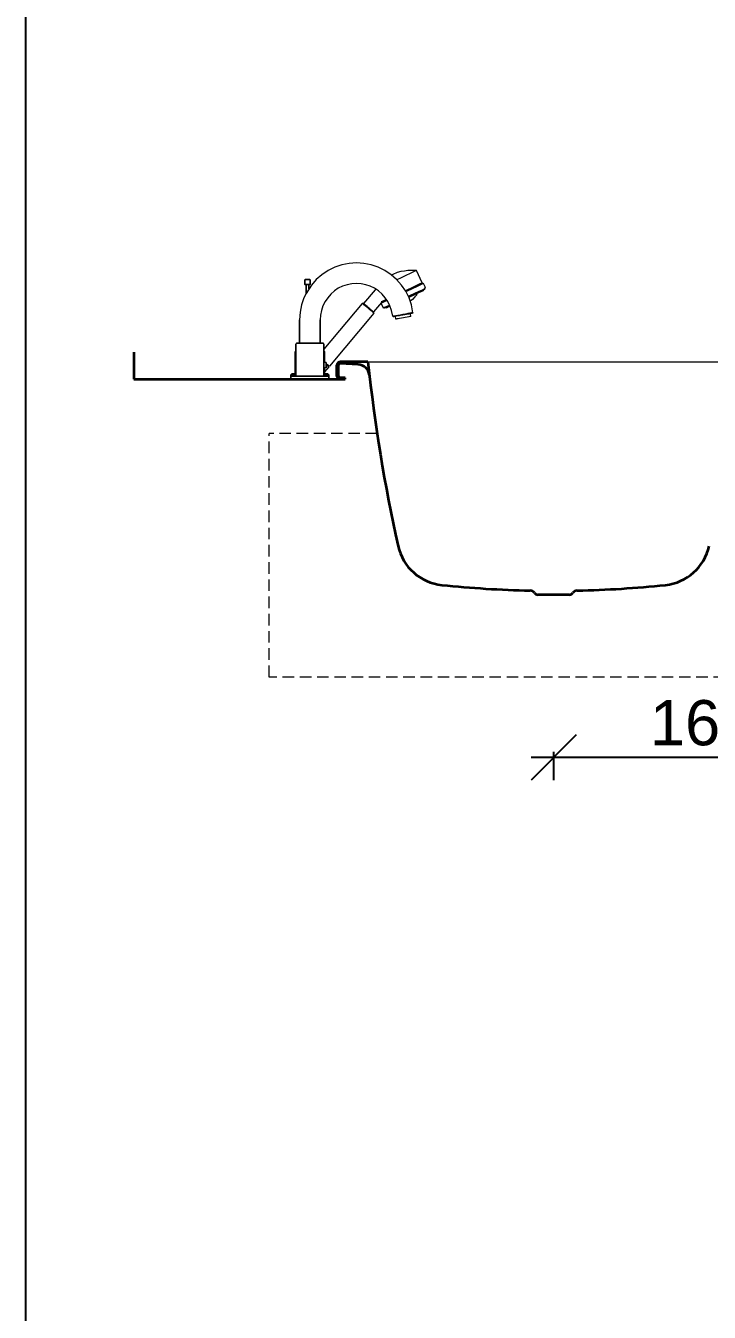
# Model space of a CAD drawing. Header units: millimetres. Extents: x -6165 to 15297, y -629 to 15029.
# Drawn here: x 8716 to 9094, y 9341 to 10052 of the extents above; entities that cross this region are included whole.
import ezdxf

# ---------------------------------------------------------------- set-up
doc = ezdxf.new("R2010")
doc.units = ezdxf.units.MM
doc.linetypes.add('ČÁRKOVANÁ2', pattern=[9.525, 6.35, -3.175])
for name, color, linetype, lineweight in [('3', 7, 'ČÁRKOVANÁ2', 0), ('dim', 4, 'Continuous', 0), ('equipments', 137, 'Continuous', 13), ('section', 5, 'Continuous', 35)]:
    doc.layers.add(name, color=color, linetype=linetype, lineweight=lineweight)
doc.styles.add('ARIAL', font='arial.ttf')
doc.dimstyles.new('25', dxfattribs={"dimtxt": 25, "dimasz": 25, "dimexe": 12.5, "dimexo": 25, "dimgap": 6.25, "dimtad": 1, "dimdec": 0, "dimdsep": 46, "dimlunit": 6, "dimtxsty": 'ARIAL', "dimblk": 'OBLIQUE', "dimcen": 25, "dimdle": 12.5, "dimclrd": 256, "dimclre": 256, "dimclrt": 2, "dimadec": 0, "dimazin": 0, "dimtfac": 1, "dimtdec": 0, "dimtmove": 0, "dimatfit": 1, "dimldrblk": 'DOTSMALL', "dimfxl": 1, "dimtvp": 1, "dimtolj": 1, "dimtzin": 0, "dimarcsym": 0})

# ---------------------------------------------------------------- blocks, each defined once
blk = doc.blocks.new('A$C1D1D38C3')
at = {"layer": 'equipments'}
for p, q in [((-113.2, 211.4), (-99.7, 214.1)), ((-99.7, 214.1), (-86, 215)), ((-86, 215), (-72.3, 214.1)), ((-72.3, 214.1), (-58.8, 211.4)), ((-207.1, 178), (-196.6, 200.7)), ((-196.6, 200.7), (-195.2, 201.2)), ((-196.6, 200.7), (-195.2, 200)), ((-195.2, 201.2), (-189.2, 201.1)), ((-195.2, 200), (-191.5, 198.3)), ((-191.5, 198.3), (-185.3, 195.4)), ((-189.2, 201.1), (-181.1, 200.6)), ((-185.3, 195.4), (-177.4, 191.8)), ((-181.1, 200.6), (-174.8, 199.9)), ((-177.4, 191.8), (-168.3, 187.5)), ((-174.8, 199.9), (-167.7, 198.8)), ((-167.7, 198.8), (-161.3, 196.9)), ((-161.3, 196.9), (-153.4, 193.8)), ((-160.2, 184.2), (-149.9, 193.2)), ((-153.4, 193.8), (-150.9, 192.4)), ((-149.9, 193.2), (-138.5, 200.9)), ((-138.5, 200.9), (-126.2, 207)), ((-126.2, 207), (-113.2, 211.4)), ((-58.8, 211.4), (-45.8, 207)), ((-45.8, 207), (-33.5, 200.9)), ((-33.5, 200.9), (-22.1, 193.2)), ((-22.1, 193.2), (-11.8, 184.2)), ((-213.2, 169.8), (-209.8, 177)), ((-213.2, 169.8), (-209.8, 177)), ((-213.2, 169.8), (-211.7, 167.9)), ((-213.2, 169.8), (-211.8, 168)), ((-213.2, 169.8), (-211.7, 167.9)), ((-213.2, 169.8), (-211.8, 168)), ((-212.2, 167.1), (-211.8, 168)), ((-212.2, 167.1), (-211.8, 168)), ((-212.2, 167.1), (-210.8, 166.5)), ((-212.2, 167.1), (-211.7, 165.8)), ((-212.2, 167.1), (-210.8, 166.5)), ((-210.8, 166.5), (-207.1, 164.8)), ((-209.8, 177), (-208, 176.2)), ((-209.8, 177), (-208, 176.2)), ((-209.8, 177), (-208, 176.2)), ((-208, 176.2), (-206.6, 176.7)), ((-208, 176.2), (-206.6, 175.6)), ((-207.1, 178), (-206.6, 176.7)), ((-207.1, 178), (-205.8, 177.4)), ((-206.6, 176.7), (-205.3, 176)), ((-206.6, 175.6), (-202.9, 173.8)), ((-205.8, 177.4), (-202, 175.6)), ((-205.3, 176), (-201.7, 174.4)), ((-202.9, 173.8), (-196.7, 171)), ((-202, 175.6), (-195.9, 172.8)), ((-201.7, 174.4), (-195.7, 171.6)), ((-196.7, 171), (-188.8, 167.3)), ((-195.9, 172.8), (-188, 169.1)), ((-195.7, 171.6), (-188, 168)), ((-188.8, 167.3), (-179.7, 163)), ((-188, 169.1), (-178.8, 164.8)), ((-188, 168), (-179.1, 163.8)), ((-176.9, 162.5), (-169.2, 173.9)), ((-169.2, 173.9), (-160.2, 184.2)), ((-168.3, 187.5), (-160.5, 183.9)), ((-126.7, 163.1), (-119.5, 168)), ((-121.2, 166.8), (-120.9, 166.5)), ((-120.9, 166.5), (-120.5, 165.3)), ((-119.5, 168), (-111.6, 171.9)), ((-111.6, 171.9), (-103.3, 174.7)), ((-103.3, 174.7), (-94.7, 176.4)), ((-94.7, 176.4), (-86, 177)), ((-86, 177), (-77.3, 176.4)), ((-77.3, 176.4), (-68.7, 174.7)), ((-68.7, 174.7), (-60.4, 171.9)), ((-60.4, 171.9), (-52.5, 168)), ((-52.5, 168), (-45.3, 163.1)), ((-11.8, 184.2), (-2.8, 173.9)), ((-2.8, 173.9), (6.9, 158.5)), ((-0.6, 183.8), (-0.1, 184.3)), ((-0.6, 174.8), (-0.6, 183.8)), ((-0.6, 183.8), (-0.6, 174.8)), ((-0.6, 183.8), (-0.4, 183.8)), ((-0.6, 174.8), (-0.1, 174.3)), ((-0.6, 174.8), (-0.4, 174.8)), ((-0.4, 183.8), (0.1, 183.8)), ((-0.4, 174.8), (0.1, 174.8)), ((-0.1, 184.3), (0.1, 184.3)), ((-0.1, 174.3), (0.1, 174.3)), ((0.1, 184.3), (0.5, 184.3)), ((0.1, 183.8), (0.9, 183.8)), ((0.1, 174.8), (0.9, 174.8)), ((0.1, 174.3), (0.5, 174.3)), ((0.5, 184.3), (1.2, 184.3)), ((0.5, 174.3), (1.2, 174.3)), ((0.9, 183.8), (1.9, 183.8)), ((0.9, 174.8), (1.9, 174.8)), ((1.2, 184.3), (2.2, 184.3)), ((1.2, 174.3), (2.2, 174.3)), ((1.2, 174.3), (1.9, 174.3)), ((1.9, 183.8), (3.1, 183.8)), ((1.9, 174.8), (3.1, 174.8)), ((1.9, 167), (1.9, 174.3)), ((1.9, 174.3), (1.9, 167)), ((1.9, 174.3), (2, 174.3)), ((2, 174.3), (2.2, 174.3)), ((2.2, 184.3), (3.2, 184.3)), ((2.2, 174.3), (2.6, 174.3)), ((2.2, 174.3), (3.2, 174.3)), ((2.6, 174.3), (3.2, 174.3)), ((3.1, 183.8), (4.4, 183.8)), ((3.1, 174.8), (4.4, 174.8)), ((3.2, 184.3), (4.4, 184.3)), ((3.2, 174.3), (3.8, 174.3)), ((3.2, 174.3), (4.4, 174.3)), ((3.8, 174.3), (4.4, 174.3)), ((4.4, 184.3), (5.6, 184.3)), ((4.4, 183.8), (5.7, 183.8)), ((4.4, 174.8), (5.7, 174.8)), ((4.4, 174.3), (5, 174.3)), ((4.4, 174.3), (5.6, 174.3)), ((5, 174.3), (5.6, 174.3)), ((5.6, 184.3), (6.6, 184.3)), ((5.6, 174.3), (6.2, 174.3)), ((5.6, 174.3), (6.6, 174.3)), ((5.7, 183.8), (6.9, 183.8)), ((5.7, 174.8), (6.9, 174.8)), ((6.2, 174.3), (6.6, 174.3)), ((6.6, 184.3), (7.6, 184.3)), ((6.6, 174.3), (6.8, 174.3)), ((6.6, 174.3), (7.6, 174.3)), ((6.8, 174.3), (6.9, 174.3)), ((6.9, 183.8), (7.9, 183.8)), ((6.9, 174.8), (7.9, 174.8)), ((6.9, 158.5), (6.9, 174.3)), ((6.9, 174.3), (6.9, 158.5)), ((6.9, 174.3), (7.6, 174.3)), ((7.6, 184.3), (8.3, 184.3)), ((7.6, 174.3), (8.3, 174.3)), ((7.9, 183.8), (8.7, 183.8)), ((7.9, 174.8), (8.7, 174.8)), ((8.3, 184.3), (8.7, 184.3)), ((8.3, 174.3), (8.7, 174.3)), ((8.7, 184.3), (8.9, 184.3)), ((8.7, 183.8), (9.2, 183.8)), ((8.7, 174.8), (9.2, 174.8)), ((8.7, 174.3), (8.9, 174.3)), ((8.9, 184.3), (9.4, 183.8)), ((8.9, 174.3), (9.4, 174.8)), ((9.2, 183.8), (9.4, 183.8)), ((9.2, 174.8), (9.4, 174.8)), ((9.4, 174.8), (9.4, 183.8)), ((9.4, 183.8), (9.4, 174.8)), ((-211.7, 165.8), (-210.4, 165.2)), ((-210.4, 165.2), (-206.7, 163.5)), ((-209.9, 165), (-209.4, 163.6)), ((-209.4, 163.6), (-208.1, 163)), ((-208.1, 163), (-204.8, 161.5)), ((-207.1, 164.8), (-201, 161.9)), ((-206.7, 163.5), (-200.7, 160.7)), ((-204.8, 161.5), (-199.3, 158.9)), ((-201, 161.9), (-193.1, 158.2)), ((-200.7, 160.7), (-193, 157.1)), ((-199.3, 158.9), (-192.1, 155.6)), ((-199.3, 158.9), (-197.6, 158.1)), ((-197.6, 158.1), (-196.7, 155.5)), ((-197, 157.8), (-196.8, 157.8)), ((-197, 157.8), (-195.7, 157.2)), ((-196.8, 157.8), (-195.7, 157.2)), ((-196.7, 155.5), (-193.9, 152)), ((-195.1, 158.1), (-192.1, 156.7)), ((-193.9, 156.4), (-190.9, 155)), ((-193.9, 156.4), (-190.9, 155)), ((-193.9, 156.4), (-192.1, 155.6)), ((-193.9, 152), (-189.3, 147.6)), ((-193.1, 158.2), (-183.9, 153.9)), ((-193, 157.1), (-184.2, 153)), ((-193, 157.1), (-187.6, 154.5)), ((-192.1, 156.7), (-187.6, 154.5)), ((-192.1, 155.6), (-183.9, 151.7)), ((-190.9, 155), (-186.3, 152.9)), ((-189.3, 147.6), (-185, 144.4)), ((-187.4, 137.2), (-183, 150.2)), ((-186.3, 152.9), (-182.6, 151.1)), ((-184.2, 153), (-182.1, 152)), ((-183.9, 153.9), (-181.7, 152.9)), ((-183.9, 151.7), (-182.6, 151.1)), ((-183, 150.2), (-176.9, 162.5)), ((-179.7, 163), (-177.2, 161.9)), ((-179.1, 163.8), (-176.7, 162.7)), ((-178.8, 164.8), (-176.2, 163.6)), ((-147.9, 135.6), (-144, 143.5)), ((-144, 143.5), (-139.1, 150.7)), ((-142.5, 145.7), (-136.9, 143.1)), ((-141.9, 146.5), (-137.3, 144.3)), ((-141.9, 146.5), (-137.3, 144.3)), ((-141.4, 147.3), (-136.1, 144.9)), ((-139.1, 150.7), (-133.3, 157.3)), ((-137.3, 144.3), (-133.7, 142.7)), ((-136.9, 143.1), (-133.2, 141.3)), ((-136.1, 144.9), (-132.4, 143.1)), ((-133.7, 142.7), (-132.3, 142)), ((-133.3, 157.3), (-126.7, 163.1)), ((-132.4, 143.1), (-131.8, 142.9)), ((-122.3, 166.1), (-121.8, 165.8)), ((-121.8, 165.8), (-120.4, 165.2)), ((-120.5, 165.3), (-99, 139.7)), ((-45.3, 163.1), (-38.7, 157.3)), ((-38.7, 157.3), (-32.9, 150.7)), ((-32.9, 150.7), (-28, 143.5)), ((-28, 143.5), (-24.1, 135.6)), ((6.8, 158.6), (11, 150.2)), ((11, 150.2), (15.4, 137.2)), ((-190.3, 122.9), (-187.4, 137.2)), ((-190.3, 122.9), (-189.6, 122.7)), ((-190.3, 122.9), (-189.5, 121.7)), ((-189.6, 122.7), (-187.8, 122.4)), ((-189.5, 121.7), (-188.9, 121.6)), ((-188.9, 121.6), (-187.1, 121.3)), ((-187.8, 122.4), (-184.8, 121.9)), ((-187.1, 121.3), (-184.3, 120.8)), ((-187.1, 121.3), (-185.5, 121)), ((-186.4, 116.1), (-185.5, 121)), ((-185.2, 120.9), (-185.1, 120.9)), ((-185.2, 120.9), (-184.9, 120.9)), ((-185.1, 120.9), (-184.9, 120.9)), ((-184.8, 121.9), (-180.9, 121.2)), ((-184.3, 120.8), (-180.6, 120.1)), ((-182.8, 120.5), (-181.5, 120.3)), ((-182.8, 120.5), (-180.6, 120.1)), ((-181.5, 120.3), (-178.6, 119.8)), ((-180.9, 121.2), (-176.4, 120.4)), ((-180.6, 120.1), (-176.3, 119.4)), ((-178.6, 119.8), (-175.3, 119.2)), ((-176.4, 120.4), (-171.6, 119.6)), ((-176.3, 119.4), (-171.8, 118.6)), ((-175.3, 119.2), (-171.8, 118.6)), ((-171.6, 119.6), (-166.8, 118.7)), ((-152.9, 116.3), (-150.7, 127.3)), ((-150.7, 127.3), (-147.9, 135.6)), ((-148.1, 135), (-145.2, 133.7)), ((-147.7, 136), (-142.4, 133.5)), ((-147.3, 136.9), (-141.1, 134)), ((-146.7, 135.5), (-143.9, 134.2)), ((-146.7, 135.5), (-142.4, 133.5)), ((-145.2, 133.7), (-141.8, 132.1)), ((-143.9, 134.2), (-140.5, 132.6)), ((-142.4, 133.5), (-138.8, 131.8)), ((-141.8, 132.1), (-140.5, 131.5)), ((-141.1, 134), (-137.4, 132.3)), ((-140.5, 132.6), (-139.2, 132)), ((-140.5, 131.5), (-139.2, 132)), ((-138.8, 131.8), (-137.4, 131.2)), ((-137.4, 132.3), (-136.1, 131.6)), ((-137.4, 131.2), (-136.1, 131.6)), ((-136.1, 131.6), (-131.8, 140.7)), ((-133.2, 141.3), (-131.8, 140.7)), ((-132.3, 142), (-117.4, 124.3)), ((-132.3, 142), (-132.3, 142)), ((-132.3, 142), (-131.8, 140.7)), ((-118.3, 122.2), (-118.1, 123.6)), ((-118.3, 122.2), (-117.9, 122.5)), ((-118.3, 122.2), (-36, 24.2)), ((-118.3, 122.2), (-36, 24.2)), ((-118.1, 123.6), (-117.7, 124)), ((-117.9, 122.5), (-116.8, 123.4)), ((-117.7, 124), (-116.8, 124.7)), ((-117.7, 124), (-117, 124.6)), ((-117.4, 124.3), (-117.1, 124.5)), ((-117.1, 124.5), (-117, 124.6)), ((-116.8, 124.7), (-115.2, 126.1)), ((-116.8, 123.4), (-115.1, 124.9)), ((-115.2, 126.1), (-113.2, 127.8)), ((-115.1, 124.9), (-112.9, 126.7)), ((-113.2, 127.8), (-110.8, 129.8)), ((-112.9, 126.7), (-110.3, 128.9)), ((-110.8, 129.8), (-108.2, 132)), ((-110.6, 130), (-108.2, 132)), ((-110.5, 130), (-108.2, 132)), ((-110.3, 128.9), (-107.5, 131.2)), ((-108.2, 132), (-105.6, 134.2)), ((-108.2, 132), (-105.8, 134)), ((-107.5, 131.2), (-104.8, 133.5)), ((-105.6, 134.2), (-103.2, 136.2)), ((-105.2, 134.5), (-103.6, 135.8)), ((-104.8, 133.5), (-102.2, 135.7)), ((-103.6, 135.8), (-101.8, 137.3)), ((-103.2, 136.2), (-101.1, 137.9)), ((-102.2, 135.7), (-99.9, 137.6)), ((-101.1, 137.9), (-99.5, 139.3)), ((-99.9, 137.6), (-98.3, 139)), ((-99.5, 139.3), (-98.6, 140)), ((-99.2, 139.5), (-99, 139.7)), ((-98.6, 140), (-98.2, 140.3)), ((-98.3, 139), (-97.2, 139.9)), ((-98.2, 140.3), (-96.8, 140.2)), ((-97.2, 139.9), (-96.8, 140.2)), ((-96.8, 140.2), (-26, 55.8)), ((-24.1, 135.6), (-21.3, 127.3)), ((-21.3, 127.3), (-19.6, 118.7)), ((15.4, 137.2), (18.1, 123.7)), ((18.1, 123.7), (19, 110)), ((-186.4, 116.1), (-185.9, 116)), ((-185.9, 116), (-184.5, 115.7)), ((-184.5, 115.7), (-182.4, 115.4)), ((-182.4, 115.4), (-179.5, 114.9)), ((-179.5, 114.9), (-176.2, 114.3)), ((-176.2, 114.3), (-172.6, 113.6)), ((-172.6, 113.6), (-169.1, 113)), ((-171.8, 118.6), (-167.2, 117.8)), ((-169.1, 113), (-165.7, 112.4)), ((-167.2, 117.8), (-162.9, 117)), ((-166.8, 118.7), (-162.2, 117.9)), ((-166.3, 117.6), (-164.9, 117.4)), ((-165.7, 112.4), (-162.9, 111.9)), ((-164.9, 117.4), (-163.4, 117.1)), ((-162.9, 117), (-159.2, 116.4)), ((-162.9, 111.9), (-160.7, 111.5)), ((-162.2, 117.9), (-158.4, 117.2)), ((-160.7, 111.5), (-159.3, 111.3)), ((-159.3, 111.3), (-158.8, 111.2)), ((-159.2, 116.4), (-156.4, 115.9)), ((-158.8, 116.3), (-158.5, 116.2)), ((-158.8, 116.3), (-158.3, 116.2)), ((-158.8, 111.2), (-158, 116.1)), ((-158.5, 116.2), (-158.3, 116.2)), ((-158.4, 117.2), (-155.3, 116.7)), ((-158, 116.1), (-156.4, 115.9)), ((-156.4, 115.9), (-154.6, 115.5)), ((-155.3, 116.7), (-153.6, 116.4)), ((-154.6, 115.5), (-154, 115.4)), ((-154, 115.4), (-152.9, 116.3)), ((-153.6, 116.4), (-152.9, 116.3)), ((-19.6, 118.7), (-19, 110)), ((-19, 66.5), (-19, 110)), ((-19, 110), (-19, 66.5)), ((19, 110), (19, 66.5)), ((19, 66.5), (19, 110)), ((-27, 51), (-26.1, 52)), ((-27, 51), (-27, 31)), ((-27, 51), (-26, 51)), ((-27, 31), (-27, 51)), ((-26.1, 52), (-26, 52)), ((-26, 65), (-25.5, 66)), ((-26, 6), (-26, 65)), ((-26, 65), (-26, 6)), ((-25.5, 66), (-24.5, 66.5)), ((-25.5, 66), (-24.6, 66)), ((-24.6, 66), (-22.1, 66)), ((-24.5, 66.5), (-23.7, 66.5)), ((-23.7, 66.5), (-21.3, 66.5)), ((-22.1, 66), (-18.1, 66)), ((-21.3, 66.5), (-17.3, 66.5)), ((-18.1, 66), (-12.7, 66)), ((-17.3, 66.5), (-12.2, 66.5)), ((-12.7, 66), (-6.6, 66)), ((-12.2, 66.5), (-6.4, 66.5)), ((-6.6, 66), (0, 66)), ((-6.4, 66.5), (0, 66.5)), ((0, 66.5), (6.4, 66.5)), ((0, 66), (6.6, 66)), ((6.4, 66.5), (12.2, 66.5)), ((6.6, 66), (12.7, 66)), ((12.2, 66.5), (17.3, 66.5)), ((12.7, 66), (18.1, 66)), ((17.3, 66.5), (21.3, 66.5)), ((18.1, 66), (22.1, 66)), ((21.3, 66.5), (23.7, 66.5)), ((22.1, 66), (24.6, 66)), ((23.7, 66.5), (24.5, 66.5)), ((24.5, 66.5), (25.5, 66)), ((24.6, 66), (25.5, 66)), ((25.5, 66), (26, 65)), ((26, 6), (26, 65)), ((26, 65), (26, 6)), ((26, 52), (26.1, 52)), ((26, 51), (27, 51)), ((26.1, 52), (27, 51)), ((27, 7), (27, 51)), ((27, 51), (27, 7)), ((-36, 24.2), (-35.6, 24.5)), ((-36, 24.2), (-34.6, 24.1)), ((-35.6, 24.5), (-34.5, 25.4)), ((-34.8, 22.7), (-34.6, 24.1)), ((-34.5, 25.4), (-32.8, 26.8)), ((-34.4, 23.1), (-33.3, 24)), ((-33.3, 24), (-31.6, 25.4)), ((-32.8, 26.8), (-30.6, 28.7)), ((-31.6, 25.4), (-30, 26.7)), ((-30.6, 28.7), (-30, 29.2)), ((-30, 30.6), (-30, 31)), ((-30, 31), (-27, 31)), ((-30, 31), (-30, 30.6)), ((-30, 29.5), (-30, 30.6)), ((-30, 30.6), (-30, 29.5)), ((-30, 27.9), (-30, 29.5)), ((-30, 29.5), (-30, 27.9)), ((-30, 26), (-30, 27.9)), ((-30, 27.9), (-30, 26)), ((-30, 24.1), (-30, 26)), ((-30, 26), (-30, 24.1)), ((-30, 24.1), (-30, 22.5)), ((-30, 22.5), (-30, 24.1)), ((-27.8, 31), (-27, 31.7)), ((-35, 8), (-33, 10)), ((-35, 8), (-35, 0)), ((-35, 8), (-33.7, 8)), ((-35, 0), (-35, 8)), ((-35, 5), (-34, 6)), ((-35, 5), (-35, 0)), ((-35, 5), (-33.8, 5)), ((-35, 0), (-35, 5)), ((-35, 0), (-33.8, 0)), ((-34.8, 22.7), (-34.4, 23.1)), ((-34.8, 22.7), (-27, 13.5)), ((-34.8, 22.7), (-27, 13.5)), ((-34, 6), (-32.7, 6)), ((-33.8, 5), (-30.3, 5)), ((-33.8, 0), (-30.3, 0)), ((-33.7, 8), (-30.3, 8)), ((-33.7, 0), (-30.3, 0)), ((-33, 10), (-31.8, 10)), ((-32.7, 6), (-29.4, 6)), ((-31.8, 10), (-28.6, 10)), ((-30.3, 8), (-27, 8)), ((-30.3, 5), (-24.7, 5)), ((-30.3, 0), (-24.7, 0)), ((-30, 21.4), (-30, 22.5)), ((-30, 22.5), (-30, 21.4)), ((-30, 21), (-30, 21.4)), ((-30, 21), (-27, 21)), ((-29.4, 6), (-24, 6)), ((-28.6, 10), (-27, 10)), ((-27, 7), (-27, 21)), ((-27, 21), (-27, 7)), ((-27, 7), (-26.1, 6)), ((-27, 7), (-26, 7)), ((-26.1, 6), (-25.2, 6)), ((-26, 6), (-25.1, 6)), ((-24.7, 5), (-17.4, 5)), ((-24.7, 0), (-17.4, 0)), ((-24.7, 0), (-17.4, 0)), ((-24, 6), (-16.9, 6)), ((-17.4, 5), (-9.1, 5)), ((-17.4, 0), (-9.1, 0)), ((-17.4, 0), (-9, 0)), ((-16.9, 6), (-8.8, 6)), ((-9.1, 5), (0, 5)), ((-9.1, 0), (-9, 0)), ((-9.1, 0), (0, 0)), ((-9, 0), (0, 0)), ((-8.8, 6), (0, 6)), ((-8.8, 6), (-6.8, 6)), ((-8.8, 6), (-6.7, 6)), ((-6.8, 6), (0, 6)), ((-6.7, 6), (0, 6)), ((0, 6), (8.8, 6)), ((0, 5), (9.1, 5)), ((0, 0), (9.1, 0)), ((8.8, 6), (16.9, 6)), ((9.1, 5), (17.4, 5)), ((9.1, 0), (17.4, 0)), ((9.1, 0), (17.4, 0)), ((16.9, 6), (24, 6)), ((16.9, 6), (20, 6)), ((16.9, 6), (18.4, 6)), ((16.9, 6), (18.4, 6)), ((16.9, 6), (19.2, 6)), ((17.4, 5), (24.7, 5)), ((17.4, 0), (24.7, 0)), ((17.4, 0), (24.7, 0)), ((18.4, 6), (22.5, 6)), ((18.4, 6), (22.5, 6)), ((19.2, 6), (21.3, 6)), ((20, 6), (22.2, 6)), ((21.3, 6), (22.1, 6)), ((22.2, 6), (22.5, 6)), ((22.5, 6), (25.1, 6)), ((24, 6), (29.4, 6)), ((24.7, 5), (30.3, 5)), ((24.7, 0), (30.3, 0)), ((24.7, 0), (30.3, 0)), ((25.1, 6), (25.2, 6)), ((26, 7), (27, 7)), ((26.1, 6), (27, 7)), ((27, 10), (28.6, 10)), ((27, 8), (30.3, 8)), ((28.6, 10), (31.8, 10)), ((29.4, 6), (32.7, 6)), ((30.3, 8), (33.7, 8)), ((30.3, 5), (33.8, 5)), ((30.3, 0), (33.7, 0)), ((30.3, 0), (33.8, 0)), ((31.8, 10), (33, 10)), ((32.7, 6), (34, 6)), ((33, 10), (35, 8)), ((33.7, 8), (35, 8)), ((33.8, 5), (35, 5)), ((33.8, 0), (35, 0)), ((34, 6), (35, 5)), ((35, 5), (35, 8)), ((35, 8), (35, 5)), ((35, 0), (35, 5)), ((35, 5), (35, 0))]:
    blk.add_line(p, q, dxfattribs=at)
blk = doc.blocks.new('_Oblique')
at = {"color": 0, "linetype": 'ByBlock', "lineweight": -2}
blk.add_line((-0.5, -0.5), (0.5, 0.5), dxfattribs=at)
blk = doc.blocks.new('*D35')
at = {"layer": 'Defpoints', "color": 0, "transparency": 16777216}
for p in [(9007.73, 9737.66), (9172.4, 9737.06), (9007.73, 9647.7)]:
    blk.add_point(p, dxfattribs=at)
at = {"layer": 'dim', "lineweight": -2, "transparency": 16777216}
for p, q in [((9184.9, 9647.7), (8995.23, 9647.7)), ((9007.73, 9650.7), (9007.73, 9635.2)), ((9172.4, 9650.7), (9172.4, 9635.2))]:
    blk.add_line(p, q, dxfattribs=at)
at = {"layer": 'dim', "lineweight": -2, "transparency": 16777216, "xscale": 25, "yscale": 25, "zscale": 25, "rotation": 180}
blk.add_blockref('_Oblique', (9007.73, 9647.7), dxfattribs=at)
at = {"layer": 'dim', "lineweight": -2, "transparency": 16777216, "xscale": 25, "yscale": 25, "zscale": 25}
blk.add_blockref('_Oblique', (9172.4, 9647.7), dxfattribs=at)
at = {"layer": 'dim', "color": 2, "transparency": 16777216, "insert": (9090.06, 9666.72), "char_height": 25, "attachment_point": 5, "style": 'ARIAL'}
blk.add_mtext('\\A1;165', dxfattribs=at)
blk = doc.blocks.new('_DotSmall')
at = {"color": 0, "linetype": 'ByBlock', "const_width": 0.5}
blk.add_lwpolyline([(-0.0625, 0, 1), (0.0625, 0, 1)], format="xyb", close=True, dxfattribs=at)

msp = doc.modelspace()

# ---------------------------------------------------------------- linework, layer by layer
at = {"color": 0}
msp.add_lwpolyline([(8715.988, 10600), (10115.988, 10600), (10115.988, 9000), (8715.988, 9000)], close=True, dxfattribs=at)
at = {"layer": '3', "color": 0}
for p, q in [((8850.552, 9692.153), (8850.552, 9826.879)), ((8910.155, 9826.879), (8850.552, 9826.879)), ((10197.81, 9692.153), (8850.552, 9692.153))]:
    msp.add_line(p, q, dxfattribs=at)
at = {"layer": 'equipments', "color": 0}
msp.add_line((8905.126, 9866.399), (9110.338, 9866.399), dxfattribs=at)
at = {"layer": 'section', "color": 0, "linetype": 'Continuous'}
for p, q in [((8775.704, 9871.788), (8775.704, 9856.818)), ((8887.976, 9858.615), (8887.976, 9864.602)), ((8888.784, 9858.615), (8888.784, 9864.602)), ((8905.126, 9866.399), (8889.772, 9866.399)), ((8899.653, 9865.044), (8889.827, 9865.589)), ((8865.521, 9856.818), (8892.467, 9856.818)), ((8892.467, 9857.626), (8889.772, 9857.626)), ((8892.467, 9856.818), (8889.772, 9856.818)), ((8892.467, 9856.818), (8892.467, 9857.626)), ((9016.471, 9737.66), (8998.993, 9737.66))]:
    msp.add_line(p, q, dxfattribs=at)
msp.add_lwpolyline([(8775.704, 9856.818), (8865.521, 9856.818)], dxfattribs=at)
for centre, radius, start, end in [((8889.772, 9864.602), 1.796, 86.827415, 180), ((8889.772, 9864.602), 0.988, 86.827698, 180), ((8899.284, 9858.378), 6.676, 6.446884, 86.831863), ((9799.212, 9960.086), 898.981, 185.981932, 192.559052), ((8889.772, 9858.615), 1.796, 180, 270), ((8889.772, 9858.615), 0.988, 180, 270), ((8948.831, 9770.642), 27.754, 192.559784, 264.088226), ((9066.633, 9770.642), 27.754, 275.911774, 347.440231), ((9007.732, 10339.436), 599.59, 264.087891, 268.756073), ((8994.652, 9737.084), 2.904, 33.581284, 88.753883), ((9020.812, 9737.084), 2.904, 91.246117, 146.418724), ((9007.732, 10339.436), 599.59, 271.243958, 275.91214), ((8998.993, 9739.966), 2.305, 213.585297, 270), ((9016.471, 9739.966), 2.305, 270, 326.414734)]:
    msp.add_arc(centre, radius, start, end, dxfattribs=at)

# ---------------------------------------------------------------- block references
at = {"layer": 'equipments', "color": 0, "xscale": -0.2993908037308725, "yscale": 0.2993908037308725, "zscale": 0.2993908037308725}
msp.add_blockref('A$C1D1D38C3', (8873.006, 9856.818), dxfattribs=at)

# ---------------------------------------------------------------- dimensions: what is measured, and where the dimension line sits
at = {"layer": 'dim', "color": 0}
dim = msp.add_linear_dim(base=(9007.732, 9647.705), p1=(9172.397, 9737.062), p2=(9007.732, 9737.66), dimstyle='25', override={"dimfxl": 3, "dimfxlon": 1}, dxfattribs=at)
dim.commit()
dim.dimension.update_dxf_attribs({"geometry": '*D35', "text_midpoint": (9090.064, 9666.719)})

doc.saveas('drawing.dxf')
